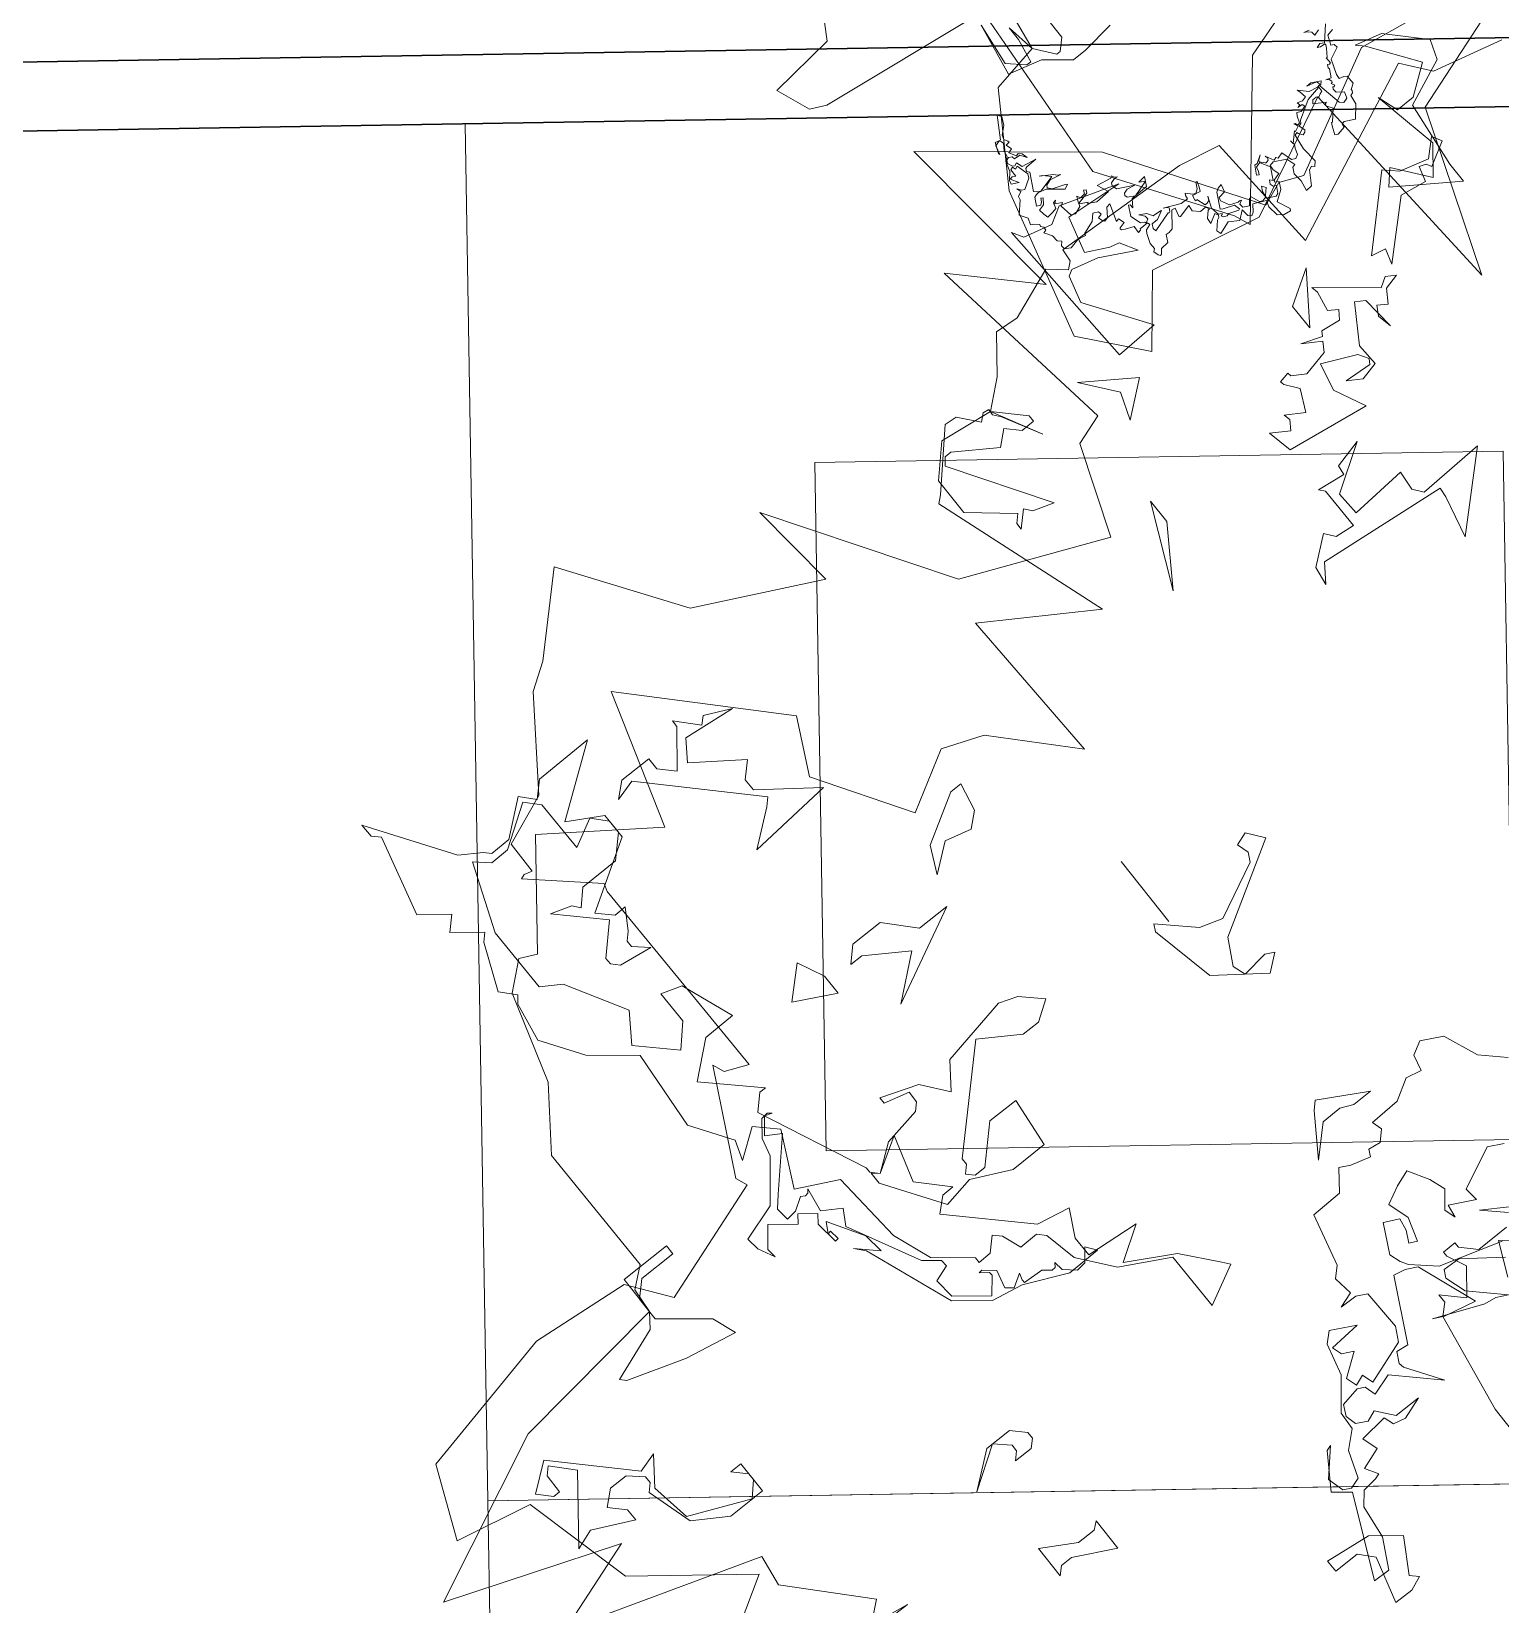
# Model space of a CAD drawing. Header units: metres. Extents: x -71 to 881, y -503 to 661.
# Drawn here: x 188.127 to 192.396, y -223.201 to -218.632 of the extents above; entities that cross this region are included whole.
import ezdxf

# ---------------------------------------------------------------- set-up
doc = ezdxf.new("R2010")
doc.units = ezdxf.units.M
doc.layers.add('02. Paredes', color=6, linetype='Continuous', lineweight=30)
doc.layers.add('04. Pisos', color=8, linetype='Continuous', lineweight=5)
doc.layers.add('ARBRE', color=100, linetype='Continuous', lineweight=13, true_color=0x00ff3f)

# ---------------------------------------------------------------- blocks, each defined once
blk = doc.blocks.new('WMF2', base_point=(0, 0.01))
at = {"color": 251, "lineweight": 0, "true_color": 0x636466}
for points in [[(213.62, -166.42), (215.13, -160.27), (217.5, -158.38), (210.72, -142.97), (221.5, -142.28), (222.26, -138.6), (222.84, -126.51), (221.75, -126.41), (221.24, -125.83), (222.46, -124.38), (220.76, -119.93), (220.93, -117.85), (217.92, -115.52), (216.01, -113.25), (211.75, -115.52), (215.09, -113.71), (215.69, -113.21), (216.23, -113.25), (216.29, -112.71), (215.78, -112.1), (217.44, -110.7), (217.53, -109.6), (213.13, -105.6), (212.64, -105.02), (197.13, -110.25), (202.88, -101.16), (188.84, -101.73), (195.03, -95.86), (196.4, -92.3), (193.55, -87.25), (201.48, -82.18), (206.17, -84.52), (217.5, -73.62), (205.76, -70.03), (212.07, -61.12), (204.08, -54.99), (204.77, -53.52), (202.84, -51.25), (195.1, -48.95), (190.12, -45.33), (178.29, -45.44), (176.89, -43.78), (174.7, -43.59), (173.01, -29.2), (166.39, -14.78), (160.89, -29.58), (158.19, -21.39), (152.68, -38.14), (149.95, -37.75), (143.85, -43.43), (139.57, -38.33)], [(81.55, -38.39), (70.38, -36.78), (69.61, -32.48), (62.22, -27.79), (49.27, -24.43), (44.16, -28.75), (49.49, -33.04), (47.38, -42.86), (52.22, -53.02), (31.88, -54.47), (45.91, -59.56), (49.4, -70.11)], [(219.49, -162.84), (220.49, -156.77), (215.08, -146.26), (215.94, -144.26), (215.12, -142.21), (227.2, -134.24), (237.13, -121.84), (221.43, -123.58), (227.53, -117.47), (210.08, -120.09), (209.21, -117.47), (201.41, -114.58), (204.04, -108.47), (206.64, -102.36), (221.47, -92.77), (213.62, -93.64), (218.84, -83.17), (228.67, -76.4), (223.08, -70.7), (221.59, -68.47), (214.46, -63.39), (212.7, -59.01), (209.83, -58.98), (210.04, -58.28), (209.88, -57.88), (205.22, -63.07), (204.55, -62.86), (196.2, -62.98), (185.71, -63.11), (186.56, -61.11), (187.58, -60.7), (178.92, -56.25), (177.9, -56.66), (174.32, -45.95), (177.81, -43.34), (178.67, -34.61), (175.87, -21.54), (169.72, -18.91), (168.26, -25.61), (158.55, -28.14), (151.66, -37.02), (141.23, -19.49)], [(96.74, -32.59), (81.64, -23.67), (81.04, -17.76), (78.09, -18.94), (77.45, -20.28), (75.41, -35.48), (59.11, -34.32), (48.77, -41.31), (47.36, -41.88), (58.37, -50.92), (61.87, -62.25)], [(57.77, -28.84), (58.63, -30.3), (56.93, -35.37), (57.37, -30.33), (54.22, -29.5), (53.25, -31.47), (53.04, -32.3), (51.55, -33.16), (53.17, -30.11), (53.78, -27.79), (53.47, -27.25), (51.12, -26.63), (45.81, -30.31), (45.66, -26.44), (59.37, -25.77), (58.42, -26.33), (57.77, -28.84), (57.77, -28.84)], [(55.87, -57.53), (55.75, -56.92), (54.93, -56.6), (54.8, -56.85), (54.47, -56.9), (54, -55.88), (52.71, -55.43), (52.29, -55.4), (52.19, -55.8), (52.04, -56.06), (51.25, -56.07), (50.96, -55.61), (50.83, -55.62), (50.67, -55.53), (50.58, -55.28), (49.76, -55.18), (48.77, -54.33), (49.22, -53.47), (49.17, -53.21), (48.84, -53.17), (48.7, -52.42), (48.83, -52.17), (49.57, -52.45), (49.82, -52.58), (49.78, -52.67), (50.67, -53.46), (51.2, -53.08), (51.37, -53.18), (51.41, -53.31), (52.03, -52.33), (52.28, -52.54), (52.29, -52.9), (52.25, -52.99), (52.13, -53.02), (52.29, -53.33), (52.38, -53.6), (52.8, -53.6), (52.54, -52.26), (51.6, -50.66), (51.34, -50.52), (51.27, -50.28), (50.74, -50.44), (50.57, -50.33), (50.48, -50.06), (50.84, -49.82), (50.98, -49.78), (50.89, -49.52), (49.55, -49.37), (48.16, -49.5), (47.78, -49.18), (48, -48.98), (47.85, -48.67), (46.68, -47.94), (46.65, -47.37), (47.56, -47.53), (48.39, -47.43), (48.9, -47.71), (48.98, -47.97), (49.76, -47.72), (50.3, -46.68), (50.19, -46.3), (49.75, -46.27), (49.22, -46.45), (49.02, -45.79), (48.86, -45.72), (48.68, -46.06), (48.07, -45.73), (47.44, -44.86), (46.32, -45.35), (46.14, -45.25), (46.23, -44.64), (46.6, -44.17), (47.56, -44.03), (48.1, -44.22), (48.58, -43.15), (48.01, -42.73), (47.85, -42.43), (48.07, -42.2), (48.76, -42.13), (48.17, -41.4), (48.71, -40.58), (48.32, -39.48), (48.7, -39.37), (49.37, -39.95), (49.47, -40.2), (49.63, -40.29), (49.94, -40.13), (49.49, -39.35), (50.01, -39.4), (50.51, -39.88), (50.54, -40.02), (50.86, -39.85), (50.83, -39.28), (51.31, -38.78), (51.84, -38.83), (51.55, -37.7), (51.59, -37.62), (52.39, -37.81), (52.44, -37.5), (51.18, -36.52), (51.08, -36.13), (51.12, -35.83), (50.51, -35.51), (50.45, -34.8), (50.07, -34.49), (50.03, -34.34), (50.2, -34.23), (50.61, -34.11), (50.82, -34.33), (51.37, -34.3), (52.2, -34.62), (52.47, -34.77), (52.63, -35.28), (52.87, -35.21), (52.86, -34.42), (52.76, -34.37), (52.7, -34.11), (53.34, -34.14), (53.62, -33.41), (53.77, -33.15), (53.9, -33.1), (53.97, -33.15), (54.13, -33.69), (54.66, -33.51), (54.57, -33.25), (56.09, -33.72), (56.03, -33.37), (55.31, -32.87), (55.2, -32.49), (55.39, -32.36), (55.77, -32.24), (55.88, -32.62), (56.15, -32.56), (56.36, -32.12), (55.85, -31.63), (55.46, -30.55), (55.3, -30.46), (55.43, -29.76), (55.24, -28.88), (55.5, -28.39), (55.87, -28.34), (56.16, -28.62), (56.42, -28.33), (56.99, -28.28), (57.65, -27.88), (57.72, -28.12), (58.03, -28.17), (58.25, -27.98), (58.41, -28.05), (58.73, -27.66), (58.86, -27.41), (59.43, -27.6), (60.1, -27.17), (61.07, -28.04), (61.37, -28.09), (61.58, -28.52), (61.97, -28.4), (61.62, -28.65), (61.49, -28.9), (62.03, -29.74), (62.37, -29.92), (63.43, -29.61), (63.34, -29.34), (63.61, -29.26), (63.52, -29), (62.86, -28.99), (63.01, -28.72), (62.94, -28.47), (62.26, -28.88), (62.57, -28.28), (62.89, -28.34), (63.48, -28.85), (64.34, -29.1), (64.6, -29.45), (65.11, -29.53), (65.65, -29.92), (65.93, -29.83), (66.02, -29.66), (65.89, -29.26), (65.11, -29.09), (65.26, -29.04), (66.15, -29.41), (66.02, -29.89), (67.84, -30.97), (67.51, -31.22), (66.81, -30.85), (66.26, -30.24), (65.89, -30.14), (65.56, -30.31), (65.43, -30.34), (65.4, -29.99), (64.88, -30.15), (64.76, -29.76), (64.15, -30.11), (64.22, -30.34), (64, -30.58), (63.48, -30.72), (64.02, -30.36), (64.06, -29.83), (64.32, -29.76), (64.47, -29.5), (64.37, -29.25), (64.12, -29.12), (63.68, -29.31), (63.59, -29.47), (63.68, -29.74), (63.15, -29.91), (62.91, -31.2), (62.89, -30.2), (62.83, -30.07), (62.59, -29.93), (62.37, -30.14), (60.91, -29.37), (60.7, -29.58), (60.56, -29.85), (60.92, -31.25), (60.95, -31.35), (61.49, -30.77), (61.62, -30.52), (60.95, -31.58), (60.73, -31.77), (60.58, -32.05), (60.79, -31.06), (60.63, -30.55), (60.45, -30.45), (60.1, -30.71), (59.75, -31.73), (59.62, -31.98), (59.42, -31.56), (60.41, -30.31), (60.57, -29.63), (60.56, -29.41), (60.48, -29.15), (59.78, -28.78), (59.61, -29.12), (59.81, -29.35), (60.09, -29.48), (59.99, -29.66), (59.52, -29.31), (59.36, -28.78), (58.88, -28.85), (58.48, -28.96), (58.53, -29.53), (58.63, -29.93), (59.11, -30.07), (59.2, -30.34), (58.98, -30.11), (58.66, -30.69), (58.5, -30.4), (57.42, -30.59), (57.23, -30.94), (57.5, -31.63), (57.97, -31.77), (58.34, -31.96), (58.03, -32.11), (58.06, -32.48), (58.09, -32.59), (58.37, -32.72), (58.26, -32.91), (58, -32.77), (57.77, -31.77), (57.68, -31.73), (57.33, -32.4), (57.28, -32.27), (56.9, -32.97), (56.98, -34.3), (57.97, -33.85), (57.74, -35.15), (57.85, -35.31), (57.61, -35.42), (57.47, -35.67), (57.52, -35.37), (57.39, -34.96), (57.14, -34.83), (56.74, -34.96), (56.01, -36.34), (56.16, -35.64), (56.04, -35.25), (55.87, -35.15), (55.61, -35.22), (55.28, -35.83), (55.72, -37.28), (56, -36.77), (56.07, -37.45), (55.3, -37.06), (55.27, -35.48), (54.61, -35.03), (54.96, -35), (55.02, -34.9), (54.16, -34.45), (53.24, -34.74), (53.05, -35.07), (52.92, -35.12), (53.11, -35.44), (53.43, -35.41), (53.84, -35.06), (53.53, -35.66), (53.04, -35.95), (52.98, -36.7), (52.93, -36.78), (52.55, -36.04), (52.54, -35.47), (52.19, -35.28), (51.91, -35.35), (52.44, -37.08), (52.39, -37.16), (52.45, -37.28), (52.71, -37.43), (52.87, -37.29), (53.01, -37.03), (52.38, -38.45), (52.36, -39.1), (52.67, -39.15), (52.85, -39.25), (52.39, -39.66), (52.26, -39.92), (52.49, -40.27), (53.02, -40.55), (52.98, -40.64), (52.41, -40.45), (52.16, -40.32), (52.31, -39.62), (51.9, -39.53), (51.76, -39.57), (51.81, -39.69), (51.02, -39.94), (51.02, -40.16), (51.11, -40.42), (51.46, -40.59), (50.47, -40.19), (49.85, -40.29), (49.72, -40.33), (49.57, -40.61), (49.49, -40.55), (49.46, -40.43), (49.28, -40.54), (49.15, -40.81), (49.22, -41.05), (48.9, -41.88), (48.95, -42.01), (49.46, -41.85), (49.82, -40.94), (49.95, -40.7), (51.24, -41.37), (51.43, -41.67), (51.53, -42.07), (50.86, -41.92), (50.77, -41.24), (50.48, -41.18), (49.74, -41.56), (49.46, -42.27), (49.5, -42.42), (49.41, -42.59), (49.24, -42.27), (48.89, -42.32), (48.63, -42.83), (49.09, -43.19), (49.12, -43.32), (49.21, -43.37), (48.38, -43.7), (48.25, -43.95), (48.36, -44.36), (48.89, -44.41), (49.31, -44.64), (48.96, -44.87), (48.46, -44.41), (48.27, -44.32), (47.88, -45.08), (47.97, -45.33), (48.55, -45.65), (48.68, -45.4), (48.96, -45.31), (49.3, -45.49), (49.06, -45.7), (50.1, -46.26), (50.9, -45.79), (50.93, -45.72), (50.82, -45.31), (50.42, -45.22), (50.17, -45.09), (50.28, -44.9), (51.03, -45.31), (51.03, -45.54), (51.44, -46.19), (51.18, -45.85), (51.02, -45.76), (50.63, -46.1), (50.58, -46.17), (50.67, -46.44), (50.83, -46.52), (51.09, -46.45), (50.35, -46.83), (50.42, -47.09), (50.26, -47.21), (50.42, -47.72), (49.49, -48.01), (49.31, -48.35), (49.49, -48.67), (50.03, -48.84), (50.3, -48.99), (50.77, -48.92), (50.44, -48.95), (51.22, -49.71), (51.11, -49.74), (51.31, -50.19), (51.71, -50.04), (51.65, -50.13), (51.4, -50.23), (51.47, -50.48), (52.03, -50.67), (52.29, -50.82), (52.12, -51.17), (52.29, -51.69), (52.54, -51.59), (52.57, -51.17), (52.63, -51.43), (52.9, -51.36), (52.76, -51.82), (52.87, -52.23), (53.49, -52.1), (53.75, -52.03), (53.04, -52.74), (52.85, -53.52), (52.92, -53.78), (53.01, -53.82), (53.28, -53.74), (53.5, -52.87), (53.5, -53.31), (53.09, -54.09), (52.87, -53.87), (52.85, -53.74), (50.74, -54.16), (50.47, -54.45), (50.6, -54.86), (51.14, -55.04), (51.55, -54.48), (51.91, -54.45), (52.09, -54.54), (52.03, -54.61), (52.09, -54.76), (52.39, -54.6), (52.42, -54.73), (52.51, -54.77), (52.77, -54.69), (52.92, -54.44), (52.77, -54.92), (53.44, -55.27), (53.59, -55.23), (53.84, -55.36), (53.75, -55.52), (53.79, -55.66), (54.35, -55.63), (54.31, -55.72), (54.95, -56.16), (55.21, -56.29), (55.34, -56.28), (55.36, -55.82), (55.49, -55.58), (55.61, -55.96), (55.42, -56.31), (56.6, -57.37)], [(56.58, -56.58), (56.42, -56.07), (56.77, -56.03), (57.04, -55.74), (57.17, -55.49), (57.04, -55.96)], [(169.87, -28.84), (169.25, -28.23), (167.56, -28.23), (167.56, -27.6), (168.66, -26.5), (170.48, -28.84), (164.64, -34.67), (165.12, -36.39), (162.8, -34.67), (159.28, -35.28), (156.97, -40.52), (158.19, -41.62), (158.8, -41.62), (159.88, -40.52), (159.88, -41.62), (156.97, -41.62), (156.97, -38.21), (158.8, -35.28), (162.8, -34.07), (163.41, -34.67), (164.03, -34.67), (165.12, -33.45), (165.12, -31.75), (164.03, -30.53), (162.8, -31.75), (161.71, -31.75), (163.41, -28.23), (162.8, -26.5), (168.04, -30.53), (169.87, -28.84), (169.87, -28.84)], [(70.82, -34.21), (69.59, -35.56), (69.59, -35.99), (71.7, -36.34), (72.94, -36.34), (70.38, -36.78), (68.72, -38.1), (68.72, -38.45), (69.59, -39.32), (71.7, -39.32)], [(67.83, -43.11), (67.48, -40.2), (67.48, -38.89), (69.16, -36.78), (69.94, -33.86), (74.6, -34.65), (70.82, -34.21), (70.82, -34.21)], [(142.72, -39.97), (141.89, -45.21), (141.95, -40.55)], [(174.7, -43.59), (178.13, -43.59), (178.13, -48.16), (177.26, -48.16), (177.26, -44.83), (176.02, -43.59), (173.91, -43.59), (170.9, -47.37), (168.8, -48.16), (169.68, -43.59), (171.36, -38.49), (171.81, -38.05), (173.47, -42.7), (174.7, -43.59), (174.7, -43.59)], [(220.57, -50.22), (221.79, -50.2), (214.78, -54.92), (213.59, -56.76), (213.1, -57.26), (213.13, -59.1), (215.47, -61.97), (214.27, -63.08), (215.5, -64.29), (215.56, -69.52), (211.34, -63.72), (209.67, -66.67), (207.37, -66.7), (203.77, -60.91), (202.56, -62.13), (202.58, -63.23), (200.85, -62.15), (200.24, -61.55), (199.64, -61.56), (198.56, -62.79), (199.01, -59.87), (199.61, -59.26), (200.21, -59.24), (202.55, -61.52), (206.05, -57.94), (205.47, -59.78), (204.85, -60.28), (206.1, -61.48), (206.14, -65.01), (207.85, -66.7), (209.07, -66.69), (210.27, -65.56), (209.03, -63.15), (213.66, -63.1), (214.86, -61.99), (212.51, -58.47), (212.49, -56.77), (213.57, -55.55), (207.7, -53.3), (201.85, -53.37), (200.78, -55.09), (195.57, -58.07), (193.11, -56.39), (190.24, -59.36), (192.08, -61.04), (195, -61.01), (194.41, -62.83), (189.81, -64.59), (189.77, -61.68), (187.3, -58.79), (183.33, -62.96), (183.33, -62.37), (182.1, -61.15), (172.77, -65.4), (172.29, -65.4), (171.68, -66.02), (173.43, -68.94), (169.39, -67.77), (166.98, -70.11), (166.96, -69.01), (165.85, -67.81), (160.08, -73.71), (159.5, -76.65), (157.18, -75.46), (155.35, -75.48), (154.92, -80.22), (153.06, -77.33), (150.8, -81.38), (147.91, -83.85), (147.29, -84.34), (145.55, -80.94), (150.8, -80.88), (153.05, -76.72), (155.95, -74.38), (158.86, -73.73), (159.47, -73.11), (159.44, -71.4), (161.14, -70.78), (161.73, -70.16), (160.64, -69.08), (160.62, -67.87), (161.11, -67.86), (163.5, -64.91), (166.9, -63.65), (173.36, -63.08), (175.14, -59.53), (179.8, -61.8), (181.48, -60.07), (179.75, -57.65), (181.46, -58.23), (184.95, -55.88), (192.02, -56.41), (194.9, -52.85), (198.42, -50.48), (201.82, -51.06), (202.43, -51.55), (203.66, -50.42), (207.69, -52.09), (208.3, -52.68), (210.1, -50.35), (211.21, -51.44), (213, -49.09), (219.97, -50.84), (220.57, -50.22), (220.57, -50.22)], [(40.86, -56.38), (43.16, -58.19), (49.01, -56.98), (47.19, -57.59), (47.19, -59.3), (49.01, -61.74), (53.04, -58.82), (53.65, -58.19), (53.04, -60.53), (50.1, -63.43), (48.41, -62.83), (46.7, -58.82), (40.86, -58.19), (39.03, -58.19), (42.55, -52.98), (43.78, -54.06), (40.86, -56.38), (40.86, -56.38)], [(156.89, -69.51), (157.43, -66.75), (159.56, -64.03), (167.3, -61.05), (168.14, -60.32), (166.54, -62.02), (168.32, -61.8), (171.36, -59.94), (170.42, -59.42), (170.47, -59.72), (169.59, -59.84), (169.56, -59.52), (171.59, -59.29), (172.31, -59.83), (173.34, -58.5), (172.64, -57.96), (174.22, -55.94), (172.57, -54.64), (171.71, -54.74), (173.12, -54.01), (174.29, -53.87), (175.3, -57.08), (178.61, -59.71), (180.18, -60.09), (181.49, -61.11), (181.56, -61.74), (181.3, -62.07), (181.53, -61.43), (180.22, -60.39), (179.42, -61.68), (175.68, -58.22), (174.72, -57.4), (173.53, -57.53), (173.65, -58.47), (174.34, -59.58), (174.13, -59.93), (174.18, -60.23), (174.45, -60.45), (172.34, -60.13), (171.33, -61.75), (169.98, -60.98), (163.78, -64.16), (162.73, -65.48), (162.11, -65.55), (161.63, -64.1), (159.84, -64.31), (157.76, -66.95), (159.09, -68.05), (159.4, -68.02), (159.94, -67.33), (159.98, -67.64), (159.15, -68.6), (157.6, -68.22), (157.12, -68.85), (157.81, -69.96), (157.22, -69.78), (156.92, -69.81), (156.81, -71.58), (156.27, -72.27), (156.3, -72.59), (156.65, -72.85), (155.79, -72.95), (154.94, -73.93), (155.05, -74.81), (156.1, -75.62), (155.22, -76.3), (155.18, -73.27), (156.89, -69.51), (156.89, -69.51)], [(136.37, -58.45), (136.37, -57.37), (135.76, -56.76), (138.68, -56.76), (136.98, -59.69), (136.98, -61.39), (137.47, -62), (134.54, -62), (136.37, -58.45), (136.37, -58.45)], [(147.98, -61.05), (146.87, -62.15), (146.26, -62.15), (145.66, -61.53), (145.66, -59.83), (146.26, -60.44), (146.87, -60.44), (147.98, -59.23), (145.66, -55.68), (147.98, -58.61), (147.98, -61.05), (147.98, -61.05)], [(171.68, -66.02), (173.31, -68.24), (173.88, -71.59), (174.47, -72.18), (175.5, -72.18), (176.09, -69.97), (176.66, -69.97), (175.5, -73.22), (173.31, -74.97), (175.5, -76.59), (176.66, -82.74), (176.09, -84.36), (174.47, -86.09), (173.31, -84.36), (173.31, -82.74), (175.5, -79.36), (168.32, -72.18), (167.74, -72.18), (167.15, -71.59), (166.58, -72.18), (166.58, -73.22), (169.36, -76), (169.36, -78.78), (164.96, -78.33), (164.96, -74.97), (166.58, -71.59), (166.11, -68.82), (171.09, -65.45), (172.15, -65.45), (171.68, -66.02), (171.68, -66.02)], [(211.1, -72.56), (210.01, -72.56), (208.8, -73.77), (211.73, -76.09), (212.35, -76.09), (210.51, -77.8), (211.1, -78.4), (210.01, -80.71), (210.51, -76.09), (208.8, -74.88), (205.88, -79.01), (204.66, -77.8), (203.56, -77.8), (200.04, -82.55), (199.42, -74.88), (201.73, -77.8), (202.34, -78.4), (210.51, -70.25), (210.01, -68.43), (211.1, -69.64), (211.1, -72.56), (211.1, -72.56)], [(187.57, -69.19), (189.89, -71.62), (187.57, -72.72), (185.74, -72.72), (187.57, -69.19), (187.57, -69.19)], [(122.21, -79.14), (120.38, -81.45), (117.46, -79.74), (116.86, -80.36), (116.37, -79.14), (116.37, -77.44), (120.38, -78.53), (121.59, -77.44), (121.59, -75.13), (122.69, -75.13), (122.21, -79.14), (122.21, -79.14)], [(184.65, -79.77), (186.95, -76.25), (186.95, -75.04), (188.18, -76.25), (188.18, -79.17), (185.74, -81.48), (185.74, -84.42), (181.72, -76.25), (184.65, -79.77), (184.65, -79.77)], [(146.33, -113.43), (148.12, -111.55), (151.13, -110.32), (152.08, -108.49), (151.44, -107.36), (150.04, -107.03), (150.34, -105.65), (149.29, -103.85), (149.18, -101.08), (148.29, -101.35), (147.47, -100.54), (147.61, -99.46), (147.03, -99.16), (147.51, -97.44), (147.99, -96.52), (146.26, -95.22), (146.17, -92.39), (141.64, -91.28), (140.84, -90.46), (139.13, -90.72), (138.69, -89.34), (138.63, -90.88), (138.17, -91.79), (134.57, -91.91), (133.35, -91.28), (132.09, -87.5), (133.07, -87.18), (132.73, -86.26), (133.71, -85.95), (135.09, -87.89), (135.6, -86.91), (136.47, -86.63), (136.66, -89.45), (137.77, -87.31), (136.97, -86.47), (134.21, -85.79), (131.7, -83.77), (130.11, -83.69), (128.85, -82.3), (126.54, -81.5), (126.24, -80.52), (126.57, -79.87), (128, -79.47), (130.14, -81.38), (129.97, -80.9), (127.04, -78.97), (125.91, -80.36), (118.92, -77.16), (118.88, -78.69), (121.4, -80.01), (124.34, -80.36), (125.43, -81.26), (125.58, -82.58), (125.74, -83.07), (126.83, -82.4), (127.49, -84.3), (128.86, -83.86), (129.13, -86.37), (128.24, -86.66), (128, -87.76), (128.66, -89.67), (128.66, -87.28), (130.11, -86.07), (129.76, -85.15), (130.27, -84.17), (131.22, -83.92), (132.14, -84.39), (132.47, -86.12), (132.16, -86.71), (131.17, -87.01), (131.77, -88.88), (128.43, -92.34), (131.45, -90.3), (131.93, -90.21), (132.84, -90.68), (132.69, -91.75), (138.01, -94.49), (137.8, -95.54), (137.29, -96.51), (132.41, -98.35), (132.02, -98.48), (132.65, -95.66), (133.11, -94.75), (131.35, -98.96), (131.2, -100.04), (130.7, -101), (133.23, -98.36), (135.1, -97.76), (135.74, -98.1), (135.68, -99.63), (133.33, -102.77)], [(134.56, -103.4), (136.24, -97.94), (137.95, -96.02), (138.58, -95.62), (139.55, -95.29), (142.04, -96.56), (141.41, -97.82), (140.33, -97.67), (139.33, -97.16), (139.01, -97.82), (141.07, -98.46), (142.94, -97.86), (143.7, -99.41), (144.2, -100.81), (142.43, -101.88), (141.01, -102.38), (139.61, -101.25), (138.63, -101.56), (139.77, -101.73), (138.66, -103.88), (139.89, -103.76), (141.57, -107.36), (140.9, -108.66)], [(193.06, -90.68), (193.06, -91.77), (190.63, -91.29), (189.54, -90.08), (190.15, -87.76), (188.32, -85.45), (190.63, -86.53), (193.06, -90.68), (193.06, -90.68)], [(132.71, -95.54), (133.58, -96.42), (134.37, -96.42), (132.71, -98.1), (134.81, -99.76), (136.47, -98.97), (136.93, -98.97), (136.93, -100.2), (136.47, -100.2), (135.25, -101.44), (135.25, -104.42)], [(136.12, -105.31), (137.8, -103.54), (136.47, -105.66)], [(132.27, -106.54), (134.81, -103.19), (131.92, -101.88)], [(120.98, -94.11), (123.89, -94.11), (132.71, -95.54), (132.71, -95.54)], [(151.83, -99.7), (151.83, -97.88), (149.53, -95.56), (153.05, -97.88), (153.66, -98.49), (151.35, -102.62), (151.35, -100.8), (151.83, -99.7), (151.83, -99.7)], [(173.74, -97.12), (171.08, -99.94), (170.47, -101.94), (172.73, -106.71), (173.49, -107.11), (174.53, -106.76), (174.92, -107.91), (173.5, -109.02), (168.96, -101.3), (166.77, -100.11), (165.62, -100.49), (165.9, -102.84), (165.52, -103.6), (164.39, -102.19), (167.39, -98.11), (173.12, -96.81), (173.74, -97.12), (173.74, -97.12)], [(173.09, -98.24), (179.55, -98.24), (173.09, -98.24), (173.09, -98.24)], [(216.62, -108.51), (216.01, -113.25), (213.7, -115.58), (213.1, -115.58), (213.1, -114.35), (214.19, -113.25), (213.1, -112.03), (215.41, -108.51), (215.41, -107.9), (214.8, -107.41), (206.64, -112.66), (207.25, -110.82), (207.86, -110.33), (206.64, -109.11), (207.25, -109.11), (207.86, -109.72), (210.77, -106.2), (214.19, -106.2), (216.62, -108.51), (216.62, -108.51)], [(194.63, -115.87), (201.7, -119.08), (199.51, -119.1), (194.63, -115.87), (194.63, -115.87)], [(208.1, -122), (210.46, -122.83), (213.34, -120.5), (210.43, -124.86), (208.1, -122), (208.1, -122)], [(190.5, -128.76), (189.64, -129.45), (189.46, -131.17), (193.19, -131.13), (193.65, -130.73), (193.32, -133.22), (194.17, -133.3), (194.78, -135.8), (192.24, -131.89), (190.15, -132.02), (190.49, -137.07), (188.78, -136.9), (187.93, -137.58), (188.18, -143.5), (182.86, -137.92), (186.5, -138.74), (187.36, -138.82), (188.57, -127.35), (187.03, -126.24), (188.66, -126.48), (190.5, -128.76), (190.5, -128.76)], [(198.96, -132.02), (199.76, -132.54), (200.36, -132.4), (199.38, -133.95), (201.26, -134.85), (202.39, -133.98), (202.72, -133.9), (202.93, -134.84), (202.59, -134.91), (201.88, -136.06), (202.37, -138.31), (203.19, -138.84), (204.17, -137.22), (203.51, -139.04), (203.93, -139.29), (203.69, -141.03), (204.43, -141.55), (204.96, -140.74), (206.69, -141.04), (207.29, -140.91), (203.63, -145.45), (204.17, -146.3), (203.66, -147.12), (203.34, -145.79), (202.2, -145.06), (202.72, -144.26), (201.92, -143.8), (200.66, -144.08), (203.6, -143.77), (204.12, -142.96), (200.96, -141), (198.96, -141.1), (198.59, -139.51), (199.36, -138.28), (199.2, -140.69), (199.61, -140.96), (200.47, -140.41), (201.83, -137.47), (199.42, -136.95), (196.65, -138.27), (197.74, -130.97), (199.93, -130.47), (198.96, -132.02), (198.96, -132.02)], [(208.87, -141.57), (204.74, -138.66), (207.06, -138.66), (208.87, -141.57), (208.87, -141.57)], [(208.96, -155.15), (209.4, -154.92), (209.63, -154.33), (208.3, -153.97), (208.67, -151.63), (204.64, -147.41), (205.96, -147.79), (206.24, -146.5), (211.37, -151.69), (210.33, -152.81), (209.63, -155.34), (210.96, -156.71), (210.11, -157.18), (208.96, -155.15), (208.96, -155.15)]]:
    blk.add_lwpolyline(points, dxfattribs=at)

msp = doc.modelspace()

# ---------------------------------------------------------------- linework, layer by layer
at = {"layer": '02. Paredes'}
for p, q in [((195.083, -218.6065), (177.4304, -218.8967)), ((195.2863, -218.8032), (177.4337, -219.0967))]:
    msp.add_line(p, q, dxfattribs=at)
at = {"layer": '04. Pisos'}
for p, q in [((189.4528, -222.8996), (189.3871, -218.9002)), ((193.4523, -222.8339), (189.4528, -222.8996)), ((189.4528, -222.8996), (189.4692, -223.8995))]:
    msp.add_line(p, q, dxfattribs=at)
for points in [[(193.3865, -218.8344), (193.4523, -222.8339), (189.4528, -222.8996), (189.3871, -218.9002)], [(192.4031, -219.8507), (192.436, -221.8505), (190.4362, -221.8833), (190.4034, -219.8836)]]:
    msp.add_lwpolyline(points, close=True, dxfattribs=at)

# ---------------------------------------------------------------- block references
at = {"layer": 'ARBRE', "color": 251, "lineweight": 5, "true_color": 0x636466, "xscale": 0.03451886634015593, "yscale": 0.03451886634015593, "zscale": 0.03451886634015593, "rotation": 128.5771086415459}
for p in [(191.5572, -221.3727), (192.5063, -228.0031)]:
    msp.add_blockref('WMF2', p, dxfattribs=at)

doc.saveas('drawing.dxf')
